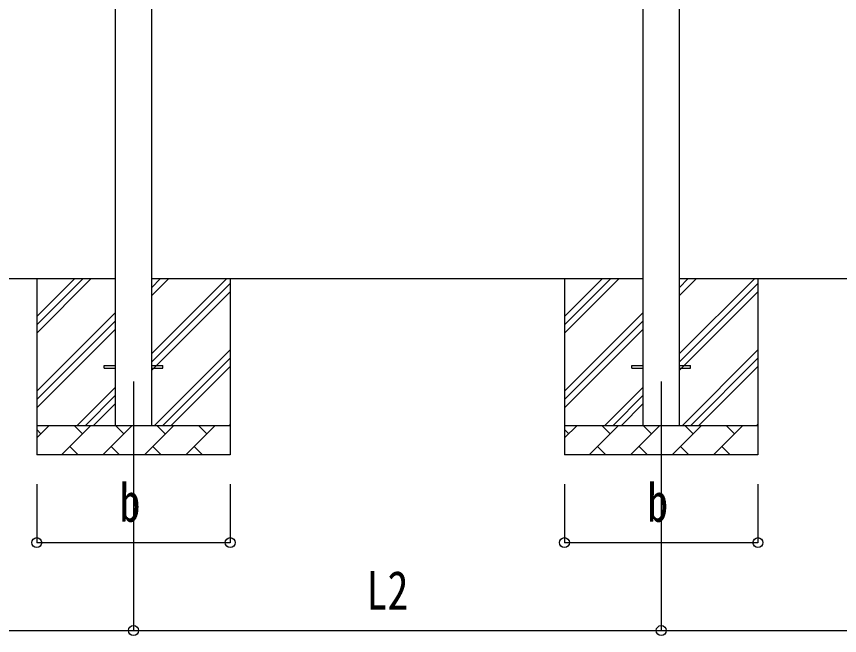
# Model space of a CAD drawing. Units: millimetres, scale not verified. Extents: x -16820 to 16820, y -11880 to 11880.
# Drawn here: x -6756 to -3948, y -6077 to -3964 of the extents above; entities that cross this region are included whole.
import ezdxf
from ezdxf.enums import TextEntityAlignment as Align

# ---------------------------------------------------------------- set-up
doc = ezdxf.new("R2010")
doc.units = ezdxf.units.MM
doc.header["$LTSCALE"] = 50
for name, color, linetype in [('0-4_YKK_12', 2, 'Continuous'), ('0-5_YKK_13', 4, 'Continuous'), ('0-6_YKK_A1', 4, 'Continuous'), ('0-7_YKK_D', 6, 'Continuous')]:
    doc.layers.add(name, color=color, linetype=linetype)
doc.styles.add('ＭＳ ゴシック', font='')
doc.styles.get('ＭＳ ゴシック').set_extended_font_data('MS Gothic')

msp = doc.modelspace()

# ---------------------------------------------------------------- linework, layer by layer
at = {"layer": '0-4_YKK_12'}
for p, q in [((-6356.42, -5210), (-6356.42, -5710)), ((-4556.42, -5210), (-4556.42, -5710))]:
    msp.add_line(p, q, dxfattribs=at)
at = {"layer": '0-5_YKK_13'}
for p, q in [((-6456.42, -5155.5), (-6418.92, -5155.5)), ((-6456.42, -5164.5), (-6456.42, -5155.5)), ((-6456.42, -5164.5), (-6418.92, -5164.5)), ((-6293.92, -5155.5), (-6256.42, -5155.5)), ((-6293.92, -5164.5), (-6256.42, -5164.5)), ((-6256.42, -5164.5), (-6256.42, -5155.5)), ((-4656.42, -5155.5), (-4618.92, -5155.5)), ((-4656.42, -5164.5), (-4656.42, -5155.5)), ((-4656.42, -5164.5), (-4618.92, -5164.5)), ((-4493.92, -5155.5), (-4456.42, -5155.5)), ((-4493.92, -5164.5), (-4456.42, -5164.5)), ((-4456.42, -5164.5), (-4456.42, -5155.5))]:
    msp.add_line(p, q, dxfattribs=at)
at = {"layer": '0-6_YKK_A1'}
for p, q in [((-4618.92, -2511.07), (-4618.92, -5360)), ((-4493.92, -5360), (-4493.92, -2511.07)), ((-6418.92, -2536.78), (-6418.92, -5360)), ((-6293.92, -5360), (-6293.92, -2536.78)), ((-6418.92, -4860), (-8093.92, -4860)), ((-6686.42, -4860), (-6686.42, -5460)), ((-6686.42, -5045.05), (-6501.37, -4860)), ((-6686.42, -5016.77), (-6529.65, -4860)), ((-6686.42, -4988.48), (-6557.94, -4860)), ((-4618.92, -4860), (-6293.92, -4860)), ((-6293.92, -5115.1), (-6038.82, -4860)), ((-6293.92, -4917.11), (-6236.81, -4860)), ((-6293.92, -4888.82), (-6265.1, -4860)), ((-6293.92, -5143.38), (-6026.42, -4875.88)), ((-6026.42, -4860), (-6026.42, -5460)), ((-4886.42, -4860), (-4886.42, -5460)), ((-4886.42, -5045.05), (-4701.37, -4860)), ((-4886.42, -5016.77), (-4729.65, -4860)), ((-4886.42, -4988.48), (-4757.94, -4860)), ((-2818.92, -4860), (-4493.92, -4860)), ((-4493.92, -5115.1), (-4238.82, -4860)), ((-4493.92, -4917.11), (-4436.81, -4860)), ((-4493.92, -4888.82), (-4465.1, -4860)), ((-4493.92, -5143.38), (-4226.42, -4875.88)), ((-4226.42, -4860), (-4226.42, -5460)), ((-6293.92, -5171.67), (-6026.42, -4904.17)), ((-4493.92, -5171.67), (-4226.42, -4904.17)), ((-6686.42, -5243.04), (-6418.92, -4975.54)), ((-4886.42, -5243.04), (-4618.92, -4975.54)), ((-6686.42, -5271.32), (-6418.92, -5003.82)), ((-4886.42, -5271.32), (-4618.92, -5003.82)), ((-6686.42, -5299.61), (-6418.92, -5032.11)), ((-4886.42, -5299.61), (-4618.92, -5032.11)), ((-6284.26, -5360), (-6026.42, -5102.16)), ((-4484.26, -5360), (-4226.42, -5102.16)), ((-6255.98, -5360), (-6026.42, -5130.44)), ((-4455.98, -5360), (-4226.42, -5130.44)), ((-6227.7, -5360), (-6026.42, -5158.73)), ((-4427.7, -5360), (-4226.42, -5158.73)), ((-6548.82, -5360), (-6418.92, -5230.1)), ((-4748.82, -5360), (-4618.92, -5230.1)), ((-6520.54, -5360), (-6418.92, -5258.38)), ((-4720.54, -5360), (-4618.92, -5258.38)), ((-6492.25, -5360), (-6418.92, -5286.67)), ((-4692.25, -5360), (-4618.92, -5286.67)), ((-6686.42, -5360), (-6026.42, -5360)), ((-6686.42, -5402.89), (-6643.53, -5360)), ((-6602.11, -5460), (-6502.11, -5360)), ((-6530.66, -5388.55), (-6559.21, -5360)), ((-6460.68, -5460), (-6360.68, -5360)), ((-6389.24, -5388.55), (-6417.79, -5360)), ((-6319.26, -5460), (-6219.26, -5360)), ((-6247.82, -5388.55), (-6276.37, -5360)), ((-6177.84, -5460), (-6077.84, -5360)), ((-6106.4, -5388.55), (-6134.95, -5360)), ((-6029.71, -5360), (-6026.42, -5356.72)), ((-4886.42, -5360), (-4226.42, -5360)), ((-4886.42, -5402.89), (-4843.53, -5360)), ((-4802.11, -5460), (-4702.11, -5360)), ((-4730.66, -5388.55), (-4759.21, -5360)), ((-4660.68, -5460), (-4560.68, -5360)), ((-4589.24, -5388.55), (-4617.79, -5360)), ((-4519.26, -5460), (-4419.26, -5360)), ((-4447.82, -5388.55), (-4476.37, -5360)), ((-4377.84, -5460), (-4277.84, -5360)), ((-4306.4, -5388.55), (-4334.95, -5360)), ((-4229.71, -5360), (-4226.42, -5356.72)), ((-6672.08, -5388.55), (-6686.42, -5374.21)), ((-4872.08, -5388.55), (-4886.42, -5374.21)), ((-6573.55, -5431.45), (-6545, -5460)), ((-6432.13, -5431.45), (-6403.58, -5460)), ((-6290.71, -5431.45), (-6262.16, -5460)), ((-6149.29, -5431.45), (-6120.74, -5460)), ((-4773.55, -5431.45), (-4745, -5460)), ((-4632.13, -5431.45), (-4603.58, -5460)), ((-4490.71, -5431.45), (-4462.16, -5460)), ((-4349.29, -5431.45), (-4320.74, -5460)), ((-6026.42, -5460), (-6686.42, -5460)), ((-4226.42, -5460), (-4886.42, -5460))]:
    msp.add_line(p, q, dxfattribs=at)
at = {"layer": '0-7_YKK_D'}
for p, q in [((-6686.42, -5560), (-6686.42, -5761)), ((-6356.42, -5560), (-6356.42, -6061)), ((-6356.42, -5560), (-6356.42, -6061)), ((-6026.42, -5560), (-6026.42, -5761)), ((-4886.42, -5560), (-4886.42, -5761)), ((-4556.42, -5560), (-4556.42, -6061)), ((-4556.42, -5560), (-4556.42, -6061)), ((-4226.42, -5560), (-4226.42, -5761)), ((-6686.42, -5760), (-6026.42, -5760)), ((-4886.42, -5760), (-4226.42, -5760)), ((-8156.42, -6060), (-6356.42, -6060)), ((-6356.42, -6060), (-4556.42, -6060)), ((-4556.42, -6060), (-2756.42, -6060))]:
    msp.add_line(p, q, dxfattribs=at)
for centre in [(-6686.42, -5760), (-6026.42, -5760), (-4886.42, -5760), (-4226.42, -5760), (-6356.42, -6060), (-6356.42, -6060), (-4556.42, -6060), (-4556.42, -6060)]:
    msp.add_circle(centre, 17, dxfattribs=at)

# ---------------------------------------------------------------- texts
at = {"layer": '0-7_YKK_D', "style": 'ＭＳ ゴシック', "width": 0.8}
for s, p in [('b', (-6404.42, -5728)), ('b', (-4604.42, -5728)), ('L2', (-5562.02, -6028))]:
    msp.add_text(s, height=132, dxfattribs=at).set_placement(p, align=Align.BOTTOM_LEFT)

doc.saveas('drawing.dxf')
